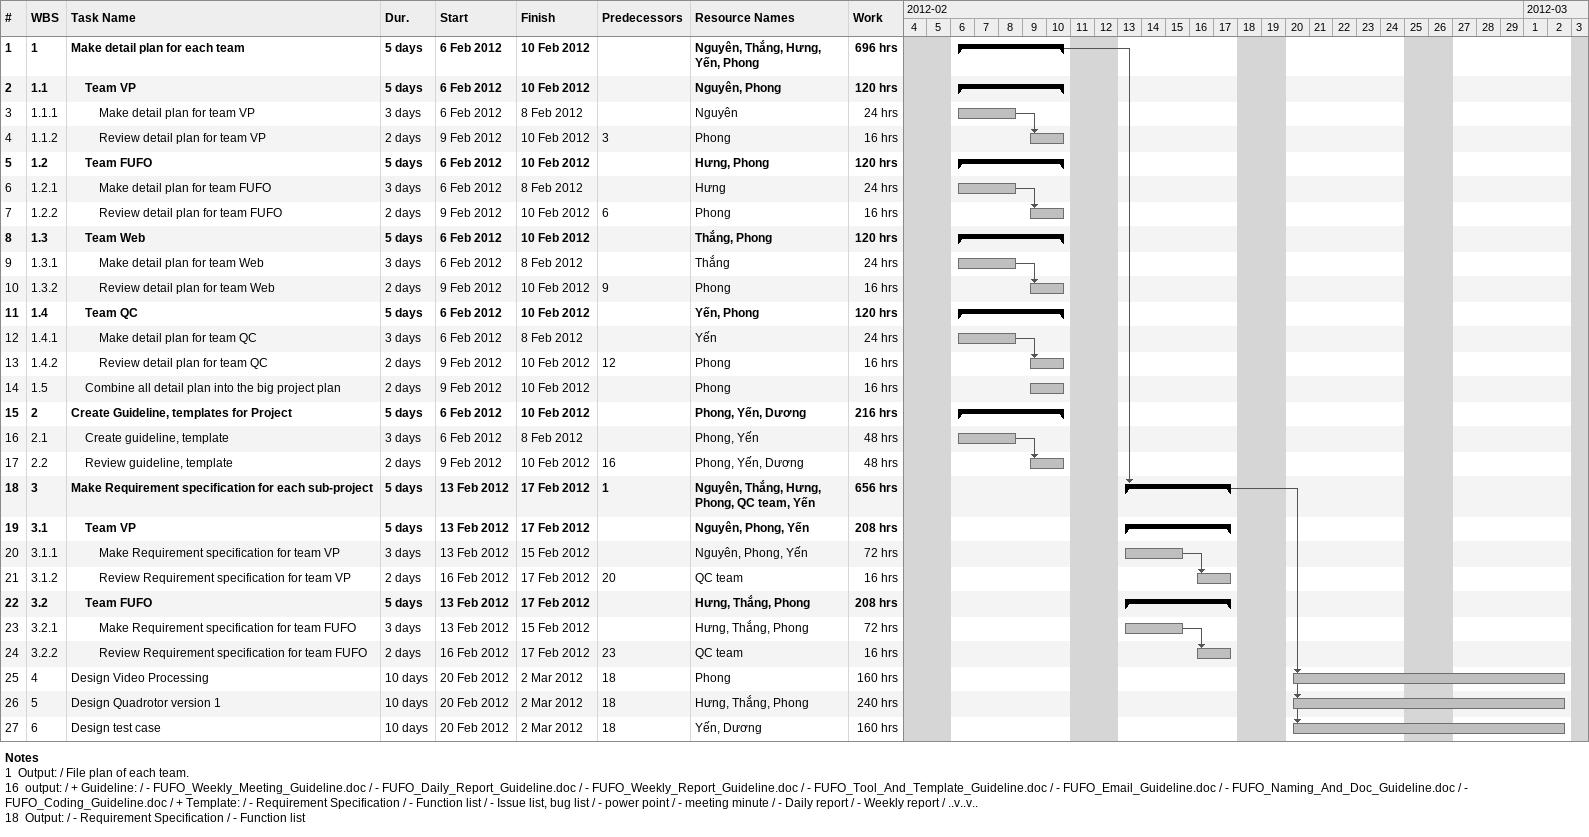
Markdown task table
| ID | WBS | Task | Duration | Start | Finish | Predecessors | Resources | Work (h) |
|---|---|---|---|---|---|---|---|---|
| 1 | 1 | **Make detail plan for each team** | 5d | 2012-02-06 | 2012-02-10 |  | Nguyên, Thắng, Hưng, Yến, Phong | 696 |
| 2 | 1.1 | **Team VP** | 5d | 2012-02-06 | 2012-02-10 |  | Nguyên, Phong | 120 |
| 3 | 1.1.1 | Make detail plan for team VP | 3d | 2012-02-06 | 2012-02-08 |  | Nguyên | 24 |
| 4 | 1.1.2 | Review detail plan for team VP | 2d | 2012-02-09 | 2012-02-10 | 3 | Phong | 16 |
| 5 | 1.2 | **Team FUFO** | 5d | 2012-02-06 | 2012-02-10 |  | Hưng, Phong | 120 |
| 6 | 1.2.1 | Make detail plan for team FUFO | 3d | 2012-02-06 | 2012-02-08 |  | Hưng | 24 |
| 7 | 1.2.2 | Review detail plan for team FUFO | 2d | 2012-02-09 | 2012-02-10 | 6 | Phong | 16 |
| 8 | 1.3 | **Team Web** | 5d | 2012-02-06 | 2012-02-10 |  | Thắng, Phong | 120 |
| 9 | 1.3.1 | Make detail plan for team Web | 3d | 2012-02-06 | 2012-02-08 |  | Thắng | 24 |
| 10 | 1.3.2 | Review detail plan for team Web | 2d | 2012-02-09 | 2012-02-10 | 9 | Phong | 16 |
| 11 | 1.4 | **Team QC** | 5d | 2012-02-06 | 2012-02-10 |  | Yến, Phong | 120 |
| 12 | 1.4.1 | Make detail plan for team QC | 3d | 2012-02-06 | 2012-02-08 |  | Yến | 24 |
| 13 | 1.4.2 | Review detail plan for team QC | 2d | 2012-02-09 | 2012-02-10 | 12 | Phong | 16 |
| 14 | 1.5 | Combine all detail plan into the big project plan | 2d | 2012-02-09 | 2012-02-10 |  | Phong | 16 |
| 15 | 2 | **Create Guideline, templates for Project** | 5d | 2012-02-06 | 2012-02-10 |  | Phong, Yến, Dương | 216 |
| 16 | 2.1 | Create guideline, template | 3d | 2012-02-06 | 2012-02-08 |  | Phong, Yến | 48 |
| 17 | 2.2 | Review guideline, template | 2d | 2012-02-09 | 2012-02-10 | 16 | Phong, Yến, Dương | 48 |
| 18 | 3 | **Make Requirement specification for each sub-project** | 5d | 2012-02-13 | 2012-02-17 | 1 | Nguyên, Thắng, Hưng, Phong, QC team, Yến | 656 |
| 19 | 3.1 | **Team VP** | 5d | 2012-02-13 | 2012-02-17 |  | Nguyên, Phong, Yến | 208 |
| 20 | 3.1.1 | Make Requirement specification for team VP | 3d | 2012-02-13 | 2012-02-15 |  | Nguyên, Phong, Yến | 72 |
| 21 | 3.1.2 | Review Requirement specification for team VP | 2d | 2012-02-16 | 2012-02-17 | 20 | QC team | 16 |
| 22 | 3.2 | **Team FUFO** | 5d | 2012-02-13 | 2012-02-17 |  | Hưng, Thắng, Phong | 208 |
| 23 | 3.2.1 | Make Requirement specification for team FUFO | 3d | 2012-02-13 | 2012-02-15 |  | Hưng, Thắng, Phong | 72 |
| 24 | 3.2.2 | Review Requirement specification for team FUFO | 2d | 2012-02-16 | 2012-02-17 | 23 | QC team | 16 |
| 25 | 4 | Design Video Processing | 10d | 2012-02-20 | 2012-03-02 | 18 | Phong | 160 |
| 26 | 5 | Design Quadrotor version 1 | 10d | 2012-02-20 | 2012-03-02 | 18 | Hưng, Thắng, Phong | 240 |
| 27 | 6 | Design test case | 10d | 2012-02-20 | 2012-03-02 | 18 | Yến, Dương | 160 |

Notes
- 1: Output: / File plan of each team.
- 16: output: / + Guideline: / - FUFO_Weekly_Meeting_Guideline.doc / - FUFO_Daily_Report_Guideline.doc / - FUFO_Weekly_Report_Guideline.doc / - FUFO_Tool_And_Template_Guideline.doc / - FUFO_Email_Guideline.doc / - FUFO_Naming_And_Doc_Guideline.doc / - FUFO_Coding_Guideline.doc / + Template: / - Requirement Specification / - Function list / - Issue list, bug list / - power point / - meeting minute / - Daily report / - Weekly report / ..v..v..
- 18: Output: / - Requirement Specification / - Function list
